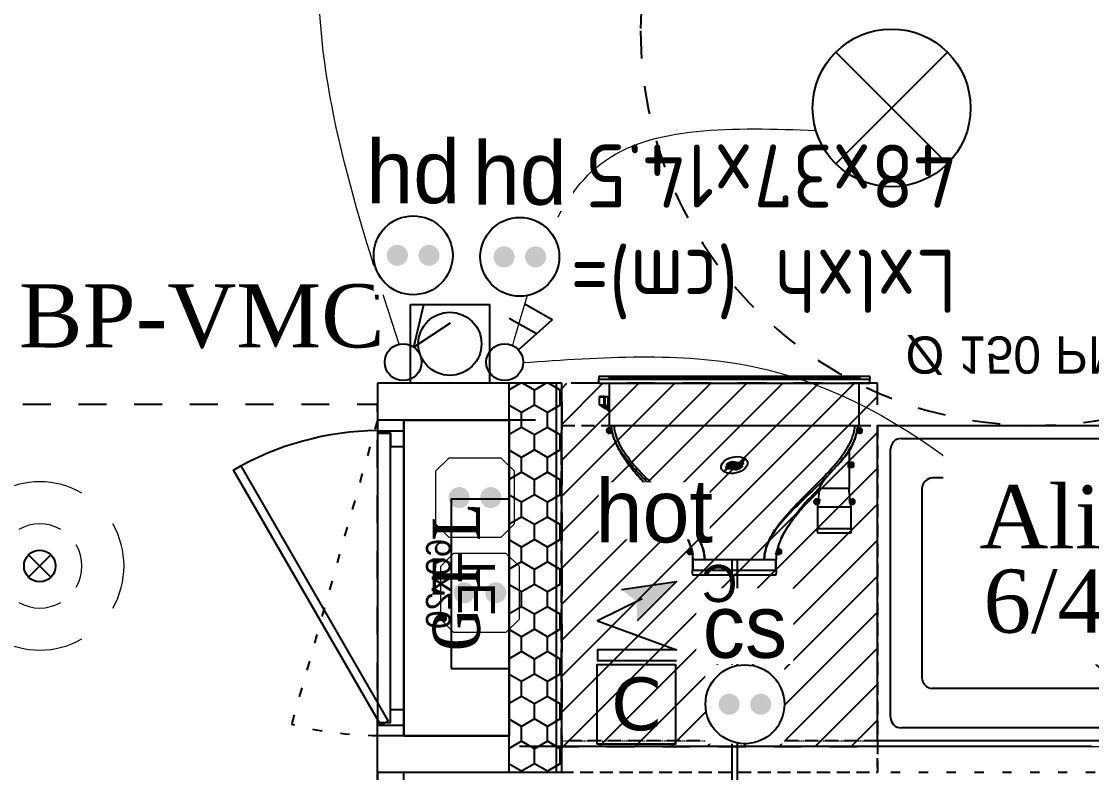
# Model space of a CAD drawing. Header units: centimetres. Extents: x 2191 to 12545, y -680 to 18662.
# Drawn here: x 10626.8 to 10830.1, y 4450.4 to 4593.2 of the extents above; entities that cross this region are included whole.
import ezdxf
from ezdxf.enums import TextEntityAlignment as Align

# ---------------------------------------------------------------- set-up
doc = ezdxf.new("R2010")
doc.units = ezdxf.units.CM
for name, pattern in [('Style de ligne -11', [0.347222, 0.20828, -0.138942]), ('Style de ligne -13', [0.147638, 0.098425, -0.049213]), ('Style de ligne -18', [0.164042, 0.054681, -0.109361]), ('Style de ligne -5', [0.20828, 0.069425, -0.138855]), ('VW-01', [0.41656, 0.20828, -0.20828])]:
    doc.linetypes.add(name, pattern=pattern)
for name, color, linetype in [('B Aménagement intérieur', 252, 'Continuous'), ('B faience', 252, 'Style de ligne -11'), ('B Faux plafonds', 252, 'Continuous'), ('B Faux plafonds_Hatch', 252, 'Continuous'), ('B GÈnÈral_Hatch', 252, 'Continuous'), ('B Général', 252, 'Continuous'), ('C ANNOTATIONS-PMR', 252, 'Style de ligne -5'), ('C ANNOTATIONS-prestations', 252, 'Continuous'), ('D SURFACES-shab', 252, 'Continuous'), ('F REMPLISSAGE-TE', 252, 'Continuous'), ('F REMPLISSAGE-TE_Hatch', 252, 'Continuous'), ('prlm-CHAUFF', 4, 'Continuous'), ('prlm-MOD-EL', 190, 'Continuous'), ('prlm-VMC', 93, 'Continuous')]:
    doc.layers.add(name, color=color, linetype=linetype)
doc.layers.add('prlm-ELEC-CFO', color=1, linetype='Continuous', lineweight=25)
doc.layers.add('prlm-ELEC-SSI', color=6, linetype='Continuous', lineweight=25)
doc.styles.add('Eurostile', font='Eurosti.TTF')
doc.styles.add('Eurostile (italic)', font='Eurostib.TTF')
doc.styles.add('prlm-elec-cfo', font='comic.ttf', dxfattribs={"height": 12})
doc.styles.add('prlm-mod', font='cambriaz.ttf', dxfattribs={"height": 18})
doc.styles.add('prlm-vmc', font='pala.ttf', dxfattribs={"height": 14})
doc.styles.get("Standard").update_dxf_attribs({"font": 'isocp.shx', "height": 15})
pattern_1 = [(90, (81.019, -107.5736), (-2.4602994, 4.2613636), [2.840909, -5.6818181]), (210, (81.019, -107.5736), (-2.4602994, -4.2613636), [2.840909, -5.6818181]), (150, (76.0983, -104.7327), (-4.92059883, 9e-09), [2.840909, -5.6818181])]

# ---------------------------------------------------------------- blocks, each defined once
blk = doc.blocks.new('B 70.Cuisson')
at = {"layer": 'B Général', "linetype": 'Style de ligne -13', "ltscale": 25.4, "flags": 128}
blk.add_lwpolyline([(-30, 30), (-30, 36), (30, 36), (30, 30)], dxfattribs=at)
blk.add_lwpolyline([(-30, 30), (30, 30), (30, -30), (-30, -30)], close=True, dxfattribs=at)
at = {"layer": 'B Général', "insert": (0, 0), "char_height": 7.06, "attachment_point": 5, "line_spacing_factor": 0.894142, "style": 'Eurostile'}
blk.add_mtext('C', dxfattribs=at)
blk = doc.blocks.new('B 70.Lave Vaisselle')
at = {"layer": 'B Général', "linetype": 'Style de ligne -13', "ltscale": 25.4, "flags": 128}
blk.add_lwpolyline([(-30, 30), (-30, 36), (30, 36), (30, 30)], dxfattribs=at)
blk.add_lwpolyline([(-30, 30), (30, 30), (30, -30), (-30, -30)], close=True, dxfattribs=at)
at = {"layer": 'B Général', "insert": (0, 0), "char_height": 7.059, "attachment_point": 5, "line_spacing_factor": 0.894142, "style": 'Eurostile'}
blk.add_mtext('LV', dxfattribs=at)
blk = doc.blocks.new('B 70.Evier 120x60')
at = {"layer": 'B Général', "linetype": 'Continuous'}
for p, q in [((-55.5, -2.5), (55.5, -2.5)), ((-57.5, -55.5), (-57.5, -4.5)), ((57.5, -4.5), (57.5, -55.5)), ((-52.12, -15), (-7.88, -15)), ((-52.5, -20), (-7.5, -20)), ((-52.5, -25), (-7.5, -25)), ((-52.5, -30), (-7.5, -30)), ((-52.5, -35), (-7.5, -35)), ((-52.5, -40), (-7.5, -40)), ((-52.12, -45), (-7.88, -45)), ((28.75, -45.8), (28.75, -45.8)), ((12.27, -52.47), (12.27, -52.47)), ((55.5, -57.5), (-55.5, -57.5))]:
    blk.add_line(p, q, dxfattribs=at)
at = {"layer": 'B Général', "linetype": 'Style de ligne -5', "ltscale": 25.4, "flags": 128}
blk.add_lwpolyline([(-60, 0), (-60, 6), (60, 6), (60, 0)], dxfattribs=at)
at = {"layer": 'B Général', "linetype": 'Continuous', "flags": 128}
blk.add_lwpolyline([(-60, 0), (60, 0), (60, -60), (-60, -60)], close=True, dxfattribs=at)
for points in [[(8.4, -12), (8.4, -48, 0.414212), (10.4, -50), (49.55, -50, 0.198914), (50.96, -49.41, 0.198914), (51.55, -48), (51.55, -12, 0.414214), (49.55, -10)], [(8.4, -12, -0.414212), (10.4, -10), (49.6, -10)]]:
    blk.add_lwpolyline(points, format="xyb", dxfattribs=at)
at = {"layer": 'B Général', "linetype": 'Continuous'}
for centre, start, end in [((-55.5, -4.5), 90, 180), ((55.5, -4.5), 0, 90), ((-55.5, -55.5), 180, 270), ((55.5, -55.5), 270, 0)]:
    blk.add_arc(centre, 2, start, end, dxfattribs=at)
blk.add_ellipse((15.9, -17), major_axis=(3.54, 0), ratio=1, dxfattribs=at)
at = {"layer": 'B Général'}
blk.add_blockref('B 70.Lave Vaisselle', (-30, -30), dxfattribs=at)
at = {"layer": 'C ANNOTATIONS-prestations', "insert": (-37.15, -3.37), "char_height": 4.706, "attachment_point": 1, "line_spacing_factor": 0.894142, "style": 'Eurostile (italic)'}
blk.add_mtext('Faïence ht: 60cm', dxfattribs=at)
blk = doc.blocks.new('B 70.Rond 150_PMR')
at = {"layer": 'B Général', "linetype": 'VW-01', "ltscale": 25.4}
blk.add_circle((0, 0), 75, dxfattribs=at)
at = {"layer": 'B Général', "insert": (-61.5, 0), "char_height": 7.059, "attachment_point": 5, "rotation": 90, "line_spacing_factor": 0.894142, "style": 'Eurostile (italic)'}
blk.add_mtext('Ø 150 PMR', dxfattribs=at)
blk = doc.blocks.new('B 70.PP 80')
at = {"layer": 'B Général', "flags": 128}
blk.add_lwpolyline([(-43, 2.5), (-43, 85.5), (-39, 85.5), (-39, 2.5)], close=True, dxfattribs=at)
at = {"layer": 'B Général', "linetype": 'Style de ligne -18', "ltscale": 25.4, "flags": 128}
blk.add_lwpolyline([(46, 2.5), (45.27, 13.33), (43.1, 23.98), (39.53, 34.26), (34.61, 44), (28.44, 53.03), (21.1, 61.19), (12.74, 68.35), (3.5, 74.38), (-6.47, 79.18), (-17, 82.67), (-27.91, 84.79), (-39, 85.5)], dxfattribs=at)
at = {"layer": 'B Général', "linetype": 'Continuous', "flags": 128}
for points in [[(-45, 2.5), (-43, 2.5), (-43, 0), (-40, 0), (-40, -2.5), (-45, -2.5)], [(48, 2.5), (46, 2.5), (46, 0), (43, 0), (43, -2.5), (48, -2.5), (48, -2.5), (48, -2.5), (48, 1.79), (48, 1.79)]]:
    blk.add_lwpolyline(points, close=True, dxfattribs=at)
at = {"layer": 'C ANNOTATIONS-prestations', "insert": (-37.5, 32.5), "char_height": 5.8825, "attachment_point": 1, "rotation": 90, "line_spacing_factor": 0.894142, "style": 'Eurostile'}
blk.add_mtext('PP 83 x 204', dxfattribs=at)
blk = doc.blocks.new('B 70.Groupe-5-1')
at = {"layer": 'B Général', "flags": 128}
for points in [[(-31.46, -5.77), (-31.46, -0.77), (-28.96, -0.77), (-28.96, -3.27), (-26.46, -3.27), (-26.46, -5.77)], [(26.04, -0.77), (26.04, -3.27), (-28.96, -3.27), (-28.96, -0.77)], [(28.54, -5.77), (28.54, -0.77), (26.04, -0.77), (26.04, -3.27), (23.54, -3.27), (23.54, -5.77)]]:
    blk.add_lwpolyline(points, close=True, dxfattribs=at)
blk = doc.blocks.new('B 70.TE')
at = {"layer": 'B Général', "linetype": 'Style de ligne -5', "ltscale": 25.4}
blk.add_line((-31.46, -0.77), (26.39, 15.56), dxfattribs=at)
at = {"layer": 'B Général', "flags": 128}
for points in [[(28.54, -5.77), (28.54, -25.77), (-31.46, -25.77), (-31.46, -5.77)], [(15.79, -14.77), (15.79, -25.77), (-16.46, -25.77), (-16.46, -14.77)]]:
    blk.add_lwpolyline(points, close=True, dxfattribs=at)
at = {"layer": 'B Général', "linetype": 'Style de ligne -5', "ltscale": 25.4}
blk.add_arc((-34.54, -0.77), 63.08, 359.9968, 14.9984, dxfattribs=at)
at = {"layer": 'B Général'}
blk.add_blockref('B 70.Groupe-5-1', (0, 0), dxfattribs=at)
at = {"layer": 'B Général', "insert": (-0.34, -16.07), "char_height": 7.059, "width": 32.25, "attachment_point": 2, "line_spacing_factor": 0.894142, "style": 'Eurostile'}
blk.add_mtext('TE ', dxfattribs=at)
at = {"layer": 'C ANNOTATIONS-prestations', "insert": (-0.34, -14.77), "char_height": 4.706, "width": 32.25, "attachment_point": 8, "line_spacing_factor": 0.894142, "style": 'Eurostile'}
blk.add_mtext('60x20', dxfattribs=at)
blk = doc.blocks.new('B 70.Groupe-17-1')
at = {"layer": 'B Faux plafonds_Hatch', "linetype": 'Continuous'}
h = blk.add_hatch(dxfattribs=at)
h.set_pattern_fill('F_P__SOFFITE', color=256, style=0, pattern_type=2)
h.set_pattern_definition([(45, (0, 0.2205), (-3.5277778, 3.3072917), [])])
h.paths.add_polyline_path([(10789.45, 4524.41), (10729.46, 4524.41), (10729.46, 4455.39), (10789.45, 4455.39)])
at = {"layer": 'B GÈnÈral_Hatch', "linetype": 'Continuous'}
h = blk.add_hatch(dxfattribs=at)
h.set_pattern_fill('PSE', color=256, angle=90, style=0, pattern_type=2)
h.set_pattern_definition(pattern_1)
h.paths.add_polyline_path([(10729.46, 4450.41), (10719.46, 4450.41), (10719.46, 4524.41), (10729.46, 4524.41)])
at = {"layer": 'F REMPLISSAGE-TE_Hatch', "linetype": 'Continuous'}
h = blk.add_hatch(dxfattribs=at)
h.set_pattern_fill('PSE', color=256, angle=90, style=0, pattern_type=2)
h.set_pattern_definition(pattern_1)
h.paths.add_polyline_path([(10719.46, 4450.41), (10728.46, 4450.41), (10728.46, 4524.41), (10719.46, 4524.41)])
h = blk.add_hatch(dxfattribs=at)
h.set_pattern_fill('PSE', color=256, angle=90, style=0, pattern_type=2)
h.set_pattern_definition(pattern_1)
h.paths.add_polyline_path([(10728.46, 4450.41), (10729.46, 4450.41), (10729.46, 4524.41), (10728.46, 4524.41)])
at = {"layer": 'B faience', "lineweight": 18}
blk.add_line((10729.45, 4456.41), (10998.04, 4456.41), dxfattribs=at)
at = {"layer": 'B Faux plafonds', "linetype": 'VW-01', "ltscale": 25.4, "flags": 128}
blk.add_lwpolyline([(10789.45, 4524.41), (10729.46, 4524.41), (10729.46, 4455.39), (10789.45, 4455.39)], close=True, dxfattribs=at)
at = {"layer": 'B Général', "linetype": 'Continuous'}
for p, q in [((10724.46, 4524.41), (10694.46, 4524.41)), ((10694.46, 4524.41), (10694.46, 4517.41)), ((10724.46, 4524.41), (10694.46, 4524.41)), ((10729.46, 4524.41), (10719.46, 4524.41)), ((10719.46, 4450.41), (10719.46, 4524.41)), ((10729.46, 4450.41), (10729.46, 4524.41)), ((10724.46, 4517.41), (10694.46, 4517.41)), ((10724.46, 4517.41), (10694.46, 4517.41)), ((10694.45, 4450.41), (10694.45, 4457.41)), ((10694.45, 4450.41), (10694.45, 4457.41)), ((10719.46, 4457.41), (10694.45, 4457.41)), ((10719.46, 4457.41), (10694.45, 4457.41)), ((10830.1, 4455.39), (10721.45, 4455.39)), ((10830.1, 4455.39), (10721.45, 4455.39)), ((10699.45, 4450.41), (10694.45, 4450.41)), ((10699.45, 4450.41), (10699.45, 4450.41)), ((10699.45, 4450.41), (10699.45, 4450.41)), ((10719.46, 4450.41), (10699.45, 4450.41)), ((10719.46, 4450.41), (10699.45, 4450.41)), ((10729.46, 4450.41), (10719.46, 4450.41))]:
    blk.add_line(p, q, dxfattribs=at)
at = {"layer": 'B Général', "linetype": 'VW-01', "ltscale": 25.4, "flags": 128}
blk.add_lwpolyline([(10574.45, 4300.4), (10694.45, 4300.4), (10694.45, 4520.4), (10574.45, 4520.4)], close=True, dxfattribs=at)
at = {"layer": 'D SURFACES-shab', "lineweight": 18, "flags": 128}
blk.add_lwpolyline([(10564.87, 4883.39), (10564.87, 4300.38), (10694.46, 4300.38), (10694.46, 4524.41), (10729.46, 4524.41), (10729.46, 4455.39), (10998.04, 4455.39), (10998.04, 4883.39)], close=True, dxfattribs=at)
at = {"layer": 'F REMPLISSAGE-TE', "linetype": 'Continuous'}
blk.add_line((10728.46, 4450.41), (10728.46, 4524.41), dxfattribs=at)
blk.add_line((10728.46, 4450.41), (10728.46, 4524.41), dxfattribs=at)
at = {"layer": 'B Général', "xscale": -1, "rotation": 90}
blk.add_blockref('B 70.TE', (10693.68, 4485.95), dxfattribs=at)
at = {"layer": 'B Général'}
for name, p, rotation in [('B 70.Cuisson', (10759.45, 4486.41), 180), ('B 70.Evier 120x60', (10849.45, 4456.41), 180), ('B 70.PP 80', (10696.95, 4402.41), 90)]:
    blk.add_blockref(name, p, dxfattribs=dict(at, rotation=rotation))
at = {"layer": 'C ANNOTATIONS-PMR', "ltscale": 25.4, "xscale": -1, "rotation": 270}
blk.add_blockref('B 70.Rond 150_PMR', (10819.45, 4591.41), dxfattribs=at)
blk = doc.blocks.new('xi.bp-vmc-cui')
at = {"layer": 'prlm-VMC', "color": 0, "linetype": 'ByBlock', "lineweight": -2, "flags": 128}
blk.add_lwpolyline([(-7.5, 7.5), (7.5, 7.5), (7.5, -7.5), (-7.5, -7.5)], close=True, dxfattribs=at)
at = {"layer": 'prlm-VMC', "color": 0, "linetype": 'ByBlock', "lineweight": -2}
blk.add_circle((0, 0), 6, dxfattribs=at)
blk = doc.blocks.new('xi.twintop')
at = {"layer": 'prlm-CHAUFF', "ltscale": 50}
for p, q in [((-8, 35.6), (8, 35.6)), ((-7.9, 36.5), (7.9, 36.5)), ((-7.9, 35.6), (-7.9, 33.5)), ((-7.9, 33.5), (-7.9, 35.6)), ((7.9, 35.6), (7.9, 33.5)), ((7.9, 33.5), (7.9, 35.6)), ((-5.67, 33.5), (-7.9, 33.5)), ((5.67, 33.5), (-5.67, 33.5)), ((7.9, 33.5), (5.67, 33.5)), ((-8.61, 31.95), (-8.61, 32.05)), ((-8.61, 32.05), (-8.51, 32.05)), ((-8.51, 31.95), (-8.61, 31.95)), ((-8.51, 32.16), (-8.41, 32.16)), ((-8.51, 32.05), (-8.51, 32.16)), ((-8.51, 31.84), (-8.51, 31.95)), ((-8.41, 31.84), (-8.51, 31.84)), ((-7.9, 32.5), (-8.46, 32.5)), ((-8.46, 31.5), (-8.16, 31.5)), ((-8.41, 32.16), (-8.41, 32.05)), ((-8.41, 32.05), (-8.3, 32.05)), ((-8.3, 31.95), (-8.41, 31.95)), ((-8.41, 31.95), (-8.41, 31.84)), ((-8.3, 32.05), (-8.3, 31.95)), ((-8.16, 31.5), (-7.95, 32.18)), ((-7.9, 32.5), (-7.95, 32.18)), ((7.95, 32.18), (7.9, 32.5)), ((7.9, 32.5), (8.46, 32.5)), ((8.16, 31.5), (7.95, 32.18)), ((8.46, 31.5), (8.16, 31.5)), ((8.3, 31.95), (8.3, 32.05)), ((8.3, 32.05), (8.41, 32.05)), ((8.41, 31.95), (8.3, 31.95)), ((8.41, 32.16), (8.51, 32.16)), ((8.41, 32.05), (8.41, 32.16)), ((8.41, 31.84), (8.41, 31.95)), ((8.51, 31.84), (8.41, 31.84)), ((8.51, 32.16), (8.51, 32.05)), ((8.51, 32.05), (8.61, 32.05)), ((8.61, 31.95), (8.51, 31.95)), ((8.51, 31.95), (8.51, 31.84)), ((8.61, 32.05), (8.61, 31.95)), ((-22.15, 28.5), (-15.85, 28.5)), ((-9.41, 28.48), (-9.41, 28.48)), ((9.12, 29.02), (9.09, 29.02)), ((9.41, 28.48), (9.38, 28.48)), ((-15.75, 27.6), (-22.25, 27.6)), ((-22.15, 27.6), (-22.15, 23.5)), ((-22.15, 27.6), (-22.15, 23.5)), ((-15.85, 27.6), (-15.85, 23.5)), ((-15.85, 27.6), (-15.85, 23.5)), ((-22.56, 22.55), (-22.45, 22.55)), ((-22.56, 22.45), (-22.56, 22.55)), ((-22.45, 22.45), (-22.56, 22.45)), ((-22.45, 22.66), (-22.35, 22.66)), ((-22.45, 22.55), (-22.45, 22.66)), ((-22.45, 22.34), (-22.45, 22.45)), ((-22.4, 23), (-21.97, 23)), ((-22.35, 22.66), (-22.35, 22.55)), ((-22.35, 22.55), (-22.24, 22.55)), ((-22.24, 22.45), (-22.35, 22.45)), ((-22.35, 22.45), (-22.35, 22.34)), ((-22.24, 22.55), (-22.24, 22.45)), ((-15.85, 23.5), (-22.15, 23.5)), ((-21.97, 23), (-21.85, 22.06)), ((-16.15, 22.06), (-16.03, 23)), ((-16.03, 23), (-15.6, 23)), ((-15.76, 22.45), (-15.76, 22.55)), ((-15.76, 22.55), (-15.65, 22.55)), ((-15.65, 22.45), (-15.76, 22.45)), ((-15.65, 22.66), (-15.55, 22.66)), ((-15.65, 22.55), (-15.65, 22.66)), ((-15.65, 22.34), (-15.65, 22.45)), ((-15.55, 22.66), (-15.55, 22.55)), ((-15.55, 22.55), (-15.44, 22.55)), ((-15.55, 22.45), (-15.55, 22.34)), ((-15.44, 22.45), (-15.55, 22.45)), ((-15.44, 22.55), (-15.44, 22.45)), ((-22.35, 22.34), (-22.45, 22.34)), ((-21.85, 22), (-22.4, 22)), ((-21.85, 22.06), (-21.85, 22)), ((-16.2, 19.84), (-14.13, 22)), ((-14.13, 22), (-16.2, 19.84)), ((-16.15, 22), (-16.15, 22.06)), ((-15.6, 22), (-16.15, 22)), ((-15.55, 22.34), (-15.65, 22.34)), ((14.83, 21), (13.83, 22)), ((13.83, 22), (15.44, 22)), ((15.44, 21), (14.83, 21)), ((15.28, 21.45), (15.28, 21.55)), ((15.28, 21.55), (15.39, 21.55)), ((15.39, 21.45), (15.28, 21.45)), ((15.39, 21.66), (15.49, 21.66)), ((15.39, 21.55), (15.39, 21.66)), ((15.39, 21.34), (15.39, 21.45)), ((15.49, 21.34), (15.39, 21.34)), ((15.49, 21.66), (15.49, 21.55)), ((15.49, 21.55), (15.6, 21.55)), ((15.49, 21.45), (15.49, 21.34)), ((15.6, 21.45), (15.49, 21.45)), ((15.6, 21.55), (15.6, 21.45)), ((-21.8, 20), (-16.2, 20)), ((-21.8, 16), (-21.8, 20)), ((-21.8, 16), (-21.8, 20)), ((-16.2, 19.84), (-16.2, 20)), ((-16.2, 19.84), (-16.2, 20)), ((-22.36, 15.45), (-22.36, 15.55)), ((-22.36, 15.55), (-22.25, 15.55)), ((-22.25, 15.45), (-22.36, 15.45)), ((-22.25, 15.66), (-22.15, 15.66)), ((-22.25, 15.55), (-22.25, 15.66)), ((-22.25, 15.34), (-22.25, 15.45)), ((-22.15, 15.34), (-22.25, 15.34)), ((-22.2, 16), (-21.65, 16)), ((-21.65, 15), (-22.2, 15)), ((-22.15, 15.66), (-22.15, 15.55)), ((-22.15, 15.55), (-22.04, 15.55)), ((-22.15, 15.45), (-22.15, 15.34)), ((-22.04, 15.45), (-22.15, 15.45)), ((-22.04, 15.55), (-22.04, 15.45)), ((-21.8, 12.88), (-21.8, 15)), ((-21.8, 12.88), (-21.8, 15)), ((-21.65, 16), (-21.65, 15)), ((-23.96, 8.95), (-23.96, 9.05)), ((-23.96, 9.05), (-23.85, 9.05)), ((-23.85, 8.95), (-23.96, 8.95)), ((-23.85, 9.16), (-23.75, 9.16)), ((-23.85, 9.05), (-23.85, 9.16)), ((-23.85, 8.84), (-23.85, 8.95)), ((-23.75, 8.84), (-23.85, 8.84)), ((-23.8, 9.5), (-23.19, 9.5)), ((-23.36, 8.5), (-23.8, 8.5)), ((-23.75, 9.16), (-23.75, 9.05)), ((-23.75, 9.05), (-23.64, 9.05)), ((-23.75, 8.95), (-23.75, 8.84)), ((-23.64, 8.95), (-23.75, 8.95)), ((-23.64, 9.05), (-23.64, 8.95)), ((-23.36, 8.42), (-23.36, 8.5)), ((23.19, 9.5), (23.8, 9.5)), ((23.36, 8.42), (23.36, 8.5)), ((23.8, 8.5), (23.36, 8.5)), ((23.64, 8.95), (23.64, 9.05)), ((23.64, 9.05), (23.75, 9.05)), ((23.75, 8.95), (23.64, 8.95)), ((23.75, 9.16), (23.85, 9.16)), ((23.75, 9.05), (23.75, 9.16)), ((23.75, 8.84), (23.75, 8.95)), ((23.85, 8.84), (23.75, 8.84)), ((23.85, 9.16), (23.85, 9.05)), ((23.85, 9.05), (23.96, 9.05)), ((23.85, 8.95), (23.85, 8.84)), ((23.96, 8.95), (23.85, 8.95)), ((23.96, 9.05), (23.96, 8.95)), ((23.7, 8), (-23.7, 8)), ((-23.7, 8), (-23.7, 0)), ((23.7, 8), (23.7, 0)), ((24.18, 4.47), (23.7, 4.81)), ((24.06, 4.42), (23.7, 4.66)), ((24.06, 2.6), (24.06, 4.42)), ((24.64, 4.04), (24.06, 4.42)), ((24.2, 4.46), (24.18, 4.47)), ((24.54, 4.24), (24.2, 4.46)), ((24.35, 4.85), (24.33, 4.89)), ((24.35, 4.36), (24.35, 4.85)), ((24.35, 4.85), (24.36, 4.85)), ((24.41, 4.79), (24.43, 4.83)), ((24.41, 4.79), (24.41, 4.32)), ((25.01, 4.43), (24.41, 4.79)), ((24.43, 4.83), (25.04, 4.47)), ((25.04, 4.47), (25.01, 4.43)), ((25.01, 4.25), (25.01, 4.43)), ((25.02, 4.42), (25.01, 4.43)), ((25.06, 4.46), (25.02, 4.42)), ((25.02, 4.42), (25.02, 4.25)), ((25.28, 4.25), (25.02, 4.42)), ((25.04, 4.47), (25.06, 4.46)), ((25.06, 4.46), (25.39, 4.24)), ((23.7, 2.6), (24.06, 2.6)), ((23.7, 2.57), (23.73, 2.6)), ((23.79, 2.6), (23.88, 2.51)), ((23.88, 2.51), (23.97, 2.6)), ((24.04, 2.6), (24.13, 2.51)), ((24.64, 2.6), (24.06, 2.6)), ((24.13, 2.51), (24.22, 2.6)), ((24.18, 2.56), (24.24, 2.51)), ((24.24, 2.51), (24.3, 2.58)), ((24.28, 2.6), (24.37, 2.51)), ((24.37, 2.51), (24.46, 2.6)), ((24.42, 2.57), (24.48, 2.51)), ((24.48, 2.51), (24.56, 2.58)), ((24.54, 2.6), (24.63, 2.51)), ((24.63, 2.51), (24.72, 2.6)), ((24.64, 4.04), (24.72, 4.01)), ((24.64, 2.6), (24.64, 4.04)), ((24.72, 2.65), (24.64, 2.6)), ((24.64, 2.6), (24.64, 2.6)), ((25.66, 2.6), (24.64, 2.6)), ((24.7, 2.58), (24.77, 2.51)), ((24.72, 4.01), (24.72, 2.65)), ((24.72, 2.65), (25.71, 2.65)), ((24.73, 2.6), (24.82, 2.51)), ((24.77, 2.51), (24.79, 2.53)), ((24.82, 2.51), (24.91, 2.6)), ((24.9, 2.59), (24.98, 2.51)), ((24.98, 2.51), (25.07, 2.6)), ((25.02, 2.54), (25.05, 2.51)), ((25.05, 2.51), (25.09, 2.55)), ((25.06, 2.58), (25.13, 2.51)), ((25.13, 2.51), (25.22, 2.6)), ((25.19, 2.57), (25.25, 2.51)), ((25.25, 2.51), (25.34, 2.6)), ((25.27, 2.53), (25.29, 2.51)), ((25.29, 2.51), (25.32, 2.54)), ((25.31, 2.56), (25.36, 2.51)), ((25.36, 2.51), (25.45, 2.6)), ((25.4, 2.55), (25.44, 2.51)), ((25.44, 2.51), (25.53, 2.6)), ((25.48, 2.54), (25.51, 2.51)), ((25.51, 2.51), (25.6, 2.6)), ((25.53, 2.53), (25.55, 2.51)), ((25.55, 2.51), (25.64, 2.6)), ((25.71, 2.65), (25.66, 2.6)), ((25.66, 2.6), (25.66, 2.6)), ((25.71, 2.65), (25.71, 4.01)), ((-25.75, 0), (-25.75, -0.73)), ((25.75, 0), (-25.75, 0)), ((25.75, 0), (25.75, -0.73)), ((-25.75, -0.81), (-25.75, -0.73)), ((-25.75, -0.73), (25.75, -0.73)), ((-25.75, -1.3), (-25.75, -0.81)), ((25.75, -0.81), (-25.75, -0.81)), ((-25.75, -1.3), (25.75, -1.3)), ((23.75, -0.99), (-23.75, -0.99)), ((-23.75, -1.06), (-23.75, -0.99)), ((-23.55, -0.99), (-23.75, -1.06)), ((-23.75, -1.06), (23.75, -1.06)), ((23.75, -1.11), (-23.75, -1.11)), ((-23.75, -1.16), (-23.75, -1.11)), ((-23.59, -1.11), (-23.75, -1.16)), ((-23.75, -1.16), (23.75, -1.16)), ((23.75, -1.2), (-23.75, -1.2)), ((-23.75, -1.23), (-23.75, -1.2)), ((-23.64, -1.2), (-23.75, -1.23)), ((-23.75, -1.23), (23.75, -1.23)), ((23.75, -1.26), (-23.75, -1.26)), ((-23.75, -1.28), (-23.75, -1.26)), ((-23.68, -1.26), (-23.75, -1.28)), ((-23.75, -1.28), (23.75, -1.28)), ((23.75, -1.29), (-23.75, -1.29)), ((-23.75, -1.3), (-23.75, -1.29)), ((-23.73, -1.29), (-23.75, -1.3)), ((-23.75, -1.3), (23.75, -1.3)), ((23.75, -1.06), (23.55, -0.99)), ((23.75, -1.16), (23.59, -1.11)), ((23.75, -1.23), (23.64, -1.2)), ((23.75, -1.28), (23.68, -1.26)), ((23.75, -1.3), (23.73, -1.29)), ((23.75, -0.99), (23.75, -1.06)), ((23.75, -1.11), (23.75, -1.16)), ((23.75, -1.2), (23.75, -1.23)), ((23.75, -1.26), (23.75, -1.28)), ((23.75, -1.29), (23.75, -1.3)), ((25.75, -0.73), (25.75, -0.81)), ((25.75, -1.3), (25.75, -0.81))]:
    blk.add_line(p, q, dxfattribs=at)
for centre, radius in [((-8.46, 32), 0.3), ((-8.46, 32), 0.25), ((8.46, 32), 0.3), ((8.46, 32), 0.25), ((-22.4, 22.5), 0.3), ((-22.4, 22.5), 0.25), ((-15.6, 22.5), 0.3), ((-15.6, 22.5), 0.25), ((15.44, 21.5), 0.3), ((15.44, 21.5), 0.25), ((-22.2, 15.5), 0.3), ((-22.2, 15.5), 0.25), ((-23.8, 9), 0.3), ((-23.8, 9), 0.25), ((23.8, 9), 0.3), ((23.8, 9), 0.25)]:
    blk.add_circle(centre, radius, dxfattribs=at)
for centre, radius, start, end in [((-6.01, 35.83), 2, 160.5755, 186.7441), ((-6.01, 35.83), 2, 160.5755, 186.7441), ((6.01, 35.83), 2, 353.2559, 19.4245), ((6.01, 35.83), 2, 353.2559, 19.4245), ((-15.67, 33.51), 7.77, 352.5456, 359.9423), ((-15.72, 33.51), 7.82, 352.5763, 359.9264), ((-15.07, 33.49), 7.17, 352.0923, 353.5448), ((-15.07, 33.49), 7.17, 353.9053, 0.1157), ((15.11, 33.49), 7.25, 179.9215, 187.8382), ((15.67, 33.51), 7.77, 180.0577, 187.4544), ((15.72, 33.51), 7.82, 180.0736, 187.4237), ((-19.51, 34.47), 11.74, 332.3321, 345.441), ((-19.16, 34.32), 11.35, 332.1374, 345.6929), ((-8.46, 32), 0.5, 90, 270), ((21.1, 34.98), 13.43, 192.9954, 216.0824), ((19.16, 34.32), 11.35, 194.4106, 207.8626), ((8.46, 32), 0.5, 270, 90), ((-20.26, 27.83), 2, 160.5755, 186.7441), ((-20.26, 27.83), 2, 160.5755, 186.7441), ((-17.74, 27.83), 2, 353.2559, 19.4245), ((-17.74, 27.83), 2, 353.2559, 19.4245), ((-43.13, 48.06), 39, 319.3887, 329.86), ((-43.13, 48.06), 39, 319.3887, 329.8601), ((-26.92, 38.17), 20.01, 331.0483, 332.7983), ((-26.92, 38.17), 20.01, 331.0482, 332.7982), ((26.92, 38.17), 20.01, 207.2018, 208.9518), ((43.13, 48.06), 39, 210.1399, 220.6113), ((43.13, 48.06), 39, 212.5506, 220.6113), ((-22.4, 22.5), 0.5, 90, 270), ((-15.6, 22.5), 0.5, 270, 90), ((-22.51, 30.1), 11.66, 315.9701, 320.4245), ((-22.76, 30.33), 11.99, 316.0326, 320.3619), ((22.51, 30.1), 11.66, 219.5755, 224.0299), ((22.76, 30.33), 11.99, 219.6381, 223.9674), ((15.44, 21.5), 0.5, 270, 90), ((-44.74, 40.05), 35.1, 315.7111, 319.5265), ((-22.2, 15.5), 0.5, 90, 270), ((-2.48, -0.77), 23.65, 136.4099, 144.7501), ((-23.8, 9), 0.5, 90, 270), ((-11.41, 6.64), 12.12, 163.7263, 166.3852), ((23.8, 9), 0.5, 270, 90), ((17.64, -7.23), 13.85, 61.9182, 64.0515), ((17.76, -6.88), 13.43, 62.115, 63.7632), ((18.29, -6.04), 12.5, 61.3177, 61.5903), ((24.75, 5.45), 0.703, 233.033, 242.9325), ((24.72, 5.11), 0.448, 214.6713, 225.4982), ((25.88, 4.92), 0.836, 234.1326, 239.2425), ((18.29, -6.04), 12.5, 53.7494, 55.0637)]:
    blk.add_arc(centre, radius, start, end, dxfattribs=at)
blk.add_ellipse((0, 15.55), major_axis=(2.49, 0.57), ratio=0.600775, dxfattribs=at)
for points, knots in [([(-5.67, 33.5), (-5.67, 33.33), (-5.68, 33.16), (-5.7, 32.82), (-5.72, 32.65), (-5.8, 32.15), (-5.87, 31.82), (-6.05, 31.16), (-6.16, 30.84), (-6.41, 30.21), (-6.55, 29.9), (-7, 29), (-7.34, 28.43), (-8.08, 27.34), (-8.47, 26.81), (-9.69, 25.27), (-10.57, 24.3), (-12.38, 22.39), (-13.32, 21.46), (-15.19, 19.6), (-16.12, 18.67), (-17.95, 16.77), (-18.84, 15.8), (-20.08, 14.27), (-20.47, 13.75), (-21.03, 12.94), (-21.21, 12.66), (-21.55, 12.09), (-21.72, 11.8), (-22.17, 10.91), (-22.43, 10.31), (-22.7, 9.36), (-22.77, 9.03), (-22.86, 8.47), (-22.88, 8.24), (-22.89, 8)], [0, 0, 0, 0, 0.015625, 0.015625, 0.03125, 0.03125, 0.0625, 0.0625, 0.09375, 0.09375, 0.125, 0.125, 0.1875, 0.1875, 0.25, 0.25, 0.375, 0.375, 0.5, 0.5, 0.625, 0.625, 0.75, 0.75, 0.8125, 0.8125, 0.84375, 0.84375, 0.875, 0.875, 0.9375, 0.9375, 0.96875, 0.96875, 0.9907189, 0.9907189, 0.9907189, 0.9907189]), ([(-18.04, 17.26), (-16.85, 18.51), (-15.59, 19.7), (-13.1, 22.1), (-11.85, 23.3), (-10.07, 25.17), (-9.49, 25.81), (-8.39, 27.13), (-7.87, 27.82), (-7.16, 28.91), (-6.93, 29.29), (-6.52, 30.07), (-6.33, 30.48), (-6.02, 31.31), (-5.89, 31.74), (-5.76, 32.39), (-5.73, 32.61), (-5.69, 32.95), (-5.69, 33.06), (-5.67, 33.28), (-5.67, 33.39), (-5.67, 33.5)], [0, 0, 0, 0, 0.25, 0.25, 0.5, 0.5, 0.625, 0.625, 0.75, 0.75, 0.8125, 0.8125, 0.875, 0.875, 0.9375, 0.9375, 0.96875, 0.96875, 0.984375, 0.984375, 1, 1, 1, 1]), ([(5.67, 33.5), (5.67, 33.33), (5.68, 33.16), (5.71, 32.81), (5.73, 32.64), (5.81, 32.14), (5.88, 31.8), (6.08, 31.14), (6.2, 30.82), (6.47, 30.19), (6.62, 29.88), (7.1, 28.98), (7.46, 28.42), (8.23, 27.34), (8.65, 26.82), (9.93, 25.3), (10.84, 24.34), (12.72, 22.46), (13.69, 21.54), (15.61, 19.69), (16.57, 18.77), (18.43, 16.87), (19.34, 15.9), (20.59, 14.36), (20.99, 13.83), (21.55, 13), (21.73, 12.72), (22.07, 12.15), (22.24, 11.85), (22.69, 10.95), (22.94, 10.33), (23.21, 9.37), (23.28, 9.05), (23.36, 8.48), (23.38, 8.24), (23.39, 8)], [0, 0, 0, 0, 0.015625, 0.015625, 0.03125, 0.03125, 0.0625, 0.0625, 0.09375, 0.09375, 0.125, 0.125, 0.1875, 0.1875, 0.25, 0.25, 0.375, 0.375, 0.5, 0.5, 0.625, 0.625, 0.75, 0.75, 0.8125, 0.8125, 0.84375, 0.84375, 0.875, 0.875, 0.9375, 0.9375, 0.96875, 0.96875, 0.9908046, 0.9908046, 0.9908046, 0.9908046]), ([(22.89, 8), (22.88, 8.24), (22.86, 8.47), (22.77, 9.03), (22.7, 9.36), (22.43, 10.31), (22.17, 10.91), (21.72, 11.8), (21.55, 12.09), (21.21, 12.66), (21.03, 12.94), (20.47, 13.75), (20.08, 14.27), (18.84, 15.8), (17.95, 16.77), (16.12, 18.67), (15.18, 19.6), (13.32, 21.46), (12.38, 22.39), (10.57, 24.3), (9.69, 25.27), (8.47, 26.81), (8.08, 27.34), (7.34, 28.43), (7, 29), (6.55, 29.9), (6.41, 30.21), (6.16, 30.84), (6.05, 31.16), (5.87, 31.82), (5.79, 32.15), (5.72, 32.65), (5.7, 32.82), (5.68, 33.16), (5.67, 33.33), (5.67, 33.5)], [0.0092808, 0.0092808, 0.0092808, 0.0092808, 0.03125, 0.03125, 0.0625, 0.0625, 0.125, 0.125, 0.15625, 0.15625, 0.1875, 0.1875, 0.25, 0.25, 0.375, 0.375, 0.5, 0.5, 0.625, 0.625, 0.75, 0.75, 0.8125, 0.8125, 0.875, 0.875, 0.90625, 0.90625, 0.9375, 0.9375, 0.96875, 0.96875, 0.984375, 0.984375, 1, 1, 1, 1]), ([(-8.9, 29.46), (-9.06, 29.12), (-9.43, 28.41), (-10.08, 27.35), (-10.83, 26.27), (-11.65, 25.18), (-12.54, 24.1), (-13.65, 22.81), (-14.86, 21.46), (-15.81, 20.43), (-16.2, 20)], [0.1568082, 0.1568082, 0.1568082, 0.1568082, 0.2305418, 0.3149874, 0.4025619, 0.4929385, 0.5856877, 0.6803551, 0.8317746, 0.9509578, 0.9509578, 0.9509578, 0.9509578]), ([(14.38, 22), (14.06, 22.36), (13.37, 23.14), (12.33, 24.35), (11.38, 25.54), (10.58, 26.62), (9.93, 27.59), (9.37, 28.52), (9.05, 29.15), (8.91, 29.44)], [0.5730592, 0.5730592, 0.5730592, 0.5730592, 0.626259, 0.6884084, 0.7489718, 0.7930827, 0.8358988, 0.8773199, 0.9123747, 0.9123747, 0.9123747, 0.9123747]), ([(23.19, 9.5), (23.12, 9.79), (23.04, 10.07), (22.86, 10.64), (22.75, 10.92), (22.41, 11.74), (22.14, 12.27), (21.56, 13.3), (21.24, 13.8), (20.57, 14.77), (20.21, 15.25), (19.11, 16.65), (18.33, 17.54), (16.73, 19.29), (15.91, 20.15), (15.09, 21)], [0, 0, 0, 0, 0.0625, 0.0625, 0.125, 0.125, 0.25, 0.25, 0.375, 0.375, 0.5, 0.5, 0.75, 0.75, 1, 1, 1, 1]), ([(21.4, 13.55), (21.3, 13.71), (20.98, 14.2), (20.41, 15.02), (19.67, 15.99), (18.88, 16.96), (17.95, 18.04), (16.9, 19.22), (15.98, 20.24), (15.44, 20.84), (15.29, 21)], [0.1694223, 0.1694223, 0.1694223, 0.1694223, 0.1906001, 0.2339285, 0.2787061, 0.3247019, 0.3716424, 0.4351709, 0.4991397, 0.523565, 0.523565, 0.523565, 0.523565]), ([(-18.04, 17.26), (-17.81, 17.52), (-17.58, 17.79), (-17.17, 18.3), (-16.98, 18.55), (-16.64, 19.03), (-16.49, 19.25), (-16.32, 19.53), (-16.28, 19.62), (-16.22, 19.76), (-16.2, 19.81), (-16.2, 19.84)], [0, 0, 0, 0, 0.25, 0.25, 0.5, 0.5, 0.75, 0.75, 0.875, 0.875, 1, 1, 1, 1]), ([(-1.63, 15.67), (-0.9, 16.39), (-0.53, 16.49), (-0.14, 16.44), (0.47, 16.38), (1.12, 15.98), (1.85, 16.55)], [0, 0, 0, 0, 0.389075, 0.389075, 0.389075, 1, 1, 1, 1]), ([(-23.39, 8), (-23.38, 8.28), (-23.35, 8.55), (-23.25, 9.19), (-23.16, 9.55), (-22.84, 10.61), (-22.54, 11.29), (-21.83, 12.6), (-21.42, 13.22), (-20.56, 14.41), (-20.09, 14.98), (-19.62, 15.54)], [0.0331631, 0.0331631, 0.0331631, 0.0331631, 0.125, 0.125, 0.25, 0.25, 0.5, 0.5, 0.75, 0.75, 1, 1, 1, 1]), ([(-1.94, 14.63), (-1.21, 15.35), (-0.84, 15.44), (-0.45, 15.4), (0.16, 15.33), (0.81, 14.93), (1.54, 15.51)], [0, 0, 0, 0, 0.389075, 0.389075, 0.389075, 1, 1, 1, 1]), ([(-23.19, 9.5), (-23.12, 9.8), (-23.04, 10.09), (-22.9, 10.53), (-22.84, 10.67), (-22.74, 10.96), (-22.68, 11.1), (-22.5, 11.53), (-22.37, 11.8), (-22.1, 12.35), (-21.95, 12.61), (-21.8, 12.88)], [0, 0, 0, 0, 0.25, 0.25, 0.375, 0.375, 0.5, 0.5, 0.75, 0.75, 1, 1, 1, 1]), ([(-21.8, 12.88), (-21.96, 12.6), (-22.11, 12.32), (-22.4, 11.74), (-22.54, 11.45), (-22.78, 10.85), (-22.89, 10.55), (-23.01, 10.17), (-23.03, 10.1), (-23.05, 10.03)], [0, 0, 0, 0, 0.25, 0.25, 0.5, 0.5, 0.75, 0.75, 0.8062429, 0.8062429, 0.8062429, 0.8062429]), ([(24.24, 4.96), (24.23, 4.96), (24.23, 4.96), (24.22, 4.97), (24.2, 4.97), (24.19, 4.97), (24.18, 4.98), (24.16, 4.98), (24.15, 4.98), (24.13, 4.99), (24.11, 4.99), (24.09, 4.99), (24.08, 4.99), (24.05, 4.99), (24.02, 4.99), (23.98, 4.99), (23.93, 4.98), (23.89, 4.98), (23.84, 4.97), (23.78, 4.96), (23.74, 4.95), (23.71, 4.95), (23.7, 4.94)], [0.1059402, 0.1059402, 0.1059402, 0.1059402, 0.1359504, 0.1694868, 0.202886, 0.2361704, 0.2693627, 0.3024859, 0.3355633, 0.3686184, 0.401675, 0.434757, 0.4678887, 0.5010941, 0.5629781, 0.6246926, 0.6863942, 0.7482374, 0.8103737, 0.8729511, 0.9361135, 0.9654522, 0.9654522, 0.9654522, 0.9654522]), ([(23.7, 4.91), (23.71, 4.91), (23.72, 4.91), (23.74, 4.92), (23.78, 4.92), (23.81, 4.93), (23.83, 4.93), (23.86, 4.94), (23.89, 4.94), (23.92, 4.95), (23.94, 4.95), (23.97, 4.95), (23.99, 4.96), (24.02, 4.96), (24.04, 4.96), (24.06, 4.96), (24.08, 4.96), (24.11, 4.96), (24.14, 4.96), (24.18, 4.96), (24.21, 4.95), (24.24, 4.95), (24.26, 4.94), (24.28, 4.93), (24.3, 4.92), (24.32, 4.91), (24.33, 4.9), (24.33, 4.89)], [0.053874, 0.053874, 0.053874, 0.053874, 0.0607104, 0.0907643, 0.1206402, 0.1503557, 0.1799287, 0.2093776, 0.238721, 0.2679778, 0.2971672, 0.3263086, 0.3554219, 0.3845269, 0.4136437, 0.4427926, 0.4719939, 0.5012681, 0.5562327, 0.6110034, 0.6657154, 0.7205017, 0.7754929, 0.8308166, 0.8865967, 0.9429527, 1, 1, 1, 1]), ([(24.35, 4.85), (24.35, 4.86), (24.35, 4.86), (24.34, 4.87), (24.33, 4.88), (24.32, 4.88), (24.31, 4.89), (24.3, 4.89), (24.29, 4.9), (24.28, 4.9), (24.26, 4.91), (24.25, 4.91), (24.23, 4.91), (24.22, 4.92), (24.2, 4.92), (24.18, 4.92), (24.17, 4.92), (24.15, 4.92), (24.12, 4.92), (24.09, 4.92), (24.05, 4.92), (24, 4.92), (23.95, 4.91), (23.9, 4.9), (23.85, 4.89), (23.79, 4.88), (23.74, 4.87), (23.71, 4.86), (23.7, 4.86)], [0, 0, 0, 0, 0.0300773, 0.0600539, 0.0899314, 0.1197114, 0.1493956, 0.1789856, 0.2084831, 0.2378898, 0.2672073, 0.2964374, 0.3255817, 0.3546421, 0.3836203, 0.4125181, 0.4413372, 0.4700795, 0.4987468, 0.5532579, 0.6080368, 0.6630958, 0.7184471, 0.7741027, 0.8300742, 0.8863734, 0.9430116, 0.9677174, 0.9677174, 0.9677174, 0.9677174]), ([(24.65, 4.2), (24.65, 4.2), (24.64, 4.2), (24.64, 4.2), (24.63, 4.2), (24.63, 4.2), (24.62, 4.2), (24.61, 4.21), (24.6, 4.21), (24.59, 4.21), (24.58, 4.22), (24.55, 4.23), (24.54, 4.24), (24.54, 4.24)], [0, 0, 0, 0, 0.061789, 0.122374, 0.182441, 0.242697, 0.303842, 0.366548, 0.43144, 0.49908, 0.668346, 0.832646, 1, 1, 1, 1]), ([(25.45, 4.21), (25.44, 4.21), (25.44, 4.22), (25.43, 4.22), (25.41, 4.23), (25.4, 4.23), (25.39, 4.24), (25.37, 4.24), (25.36, 4.25), (25.34, 4.25), (25.32, 4.25), (25.3, 4.26), (25.29, 4.26), (25.27, 4.26), (25.24, 4.26), (25.22, 4.26), (25.2, 4.26), (25.17, 4.26), (25.13, 4.26), (25.08, 4.26), (25.03, 4.26), (24.97, 4.25), (24.91, 4.24), (24.85, 4.24), (24.79, 4.23), (24.72, 4.21), (24.67, 4.21), (24.65, 4.2)], [0.0304712, 0.0304712, 0.0304712, 0.0304712, 0.0599457, 0.0897682, 0.1195016, 0.1491541, 0.1787343, 0.2082505, 0.2377114, 0.2671256, 0.2965018, 0.3258487, 0.355175, 0.3844897, 0.4138015, 0.4431194, 0.4724522, 0.5018089, 0.5568669, 0.611863, 0.6668562, 0.7219052, 0.7770682, 0.8324028, 0.8879658, 0.9438132, 1, 1, 1, 1]), ([(25.71, 4.01), (25.69, 4.04), (25.65, 4.06), (25.55, 4.09), (25.48, 4.1), (25.35, 4.1), (25.31, 4.1), (25.21, 4.09), (25.16, 4.09), (24.98, 4.06), (24.86, 4.04), (24.72, 4.01)], [0, 0, 0, 0, 0.25, 0.25, 0.5, 0.5, 0.625, 0.625, 0.75, 0.75, 1, 1, 1, 1])]:
    blk.add_open_spline(points, degree=3, knots=knots, dxfattribs=at)
for points in [[(-22.15, 23.5), (-22.15, 23.33), (-22.14, 23.17), (-22.13, 23)], [(-22.15, 23.5), (-22.15, 23.33), (-22.14, 23.17), (-22.13, 23)], [(-15.85, 23.5), (-15.85, 23.33), (-15.86, 23.17), (-15.87, 23)], [(-15.85, 23.5), (-15.85, 23.33), (-15.86, 23.17), (-15.87, 23)], [(-22.01, 22), (-21.91, 21.33), (-21.8, 20.67), (-21.8, 20)], [(-22.01, 22), (-21.91, 21.33), (-21.8, 20.67), (-21.8, 20)], [(-15.99, 22), (-16.09, 21.33), (-16.2, 20.67), (-16.2, 20)], [(-15.99, 22), (-16.09, 21.33), (-16.2, 20.67), (-16.2, 20)], [(1.85, 16.55), (1.03, 15.62), (0.38, 16.02), (-0.23, 16.09)], [(-0.55, 15.04), (-0.94, 15.09), (-1.32, 14.99), (-1.94, 14.63)], [(-1.78, 15.16), (-1.06, 15.88), (-0.68, 15.97), (-0.29, 15.93)], [(-0.39, 15.58), (-0.78, 15.62), (-1.16, 15.52), (-1.78, 15.16)], [(-0.23, 16.09), (-0.63, 16.13), (-1.01, 16.03), (-1.63, 15.67)], [(1.54, 15.51), (0.72, 14.57), (0.07, 14.98), (-0.55, 15.04)], [(1.7, 16.04), (0.88, 15.1), (0.23, 15.51), (-0.39, 15.58)], [(-0.29, 15.93), (0.32, 15.87), (0.96, 15.47), (1.7, 16.04)], [(-23.19, 9.5), (-23.26, 9.17), (-23.32, 8.84), (-23.36, 8.5)], [(23.36, 8.5), (23.32, 8.84), (23.26, 9.17), (23.19, 9.5)]]:
    blk.add_open_spline(points, degree=3, dxfattribs=at)
at = {"layer": 'prlm-CHAUFF', "ltscale": 50, "insert": (-42.19, -13.41), "char_height": 12, "width": 139.7925, "attachment_point": 1}
blk.add_mtext('Lxlxh (cm)= 48x37x14.5', dxfattribs=at)
blk = doc.blocks.new('xi.gtl')
at = {"layer": 'prlm-MOD-EL', "color": 0}
for points in [[(2.8, 22.99), (2.02, 24.35), (50.51, 52.34), (51.28, 50.98)], [(0, 25), (2.02, 25), (2.02, 20), (0, 20)], [(60, 25), (57.98, 25), (57.98, 20), (60, 20)], [(0, 20), (60, 20), (60, 0), (0, 0)]]:
    blk.add_lwpolyline(points, close=True, dxfattribs=at)
blk.add_arc((2.02, 24.35), 55.99, 0.6678, 30, dxfattribs=at)
at = {"layer": 'prlm-MOD-EL', "color": 0, "style": 'prlm-mod', "flags": 8}
blk.add_attdef('GTL', text='', height=9, dxfattribs=at).set_placement((30, 10), align=Align.MIDDLE_CENTER)
blk = doc.blocks.new('xi.FUM')
at = {"color": 0}
blk.add_wipeout([(-10.61, -10.61), (-15, 0), (-10.61, 10.61), (0, 15), (10.61, 10.61), (15, 0), (10.61, -10.61), (0, -15)], dxfattribs=at).dxf.layer = 'prlm-ELEC-SSI'
at = {"layer": 'prlm-ELEC-SSI', "color": 0}
for points in [[(-2.12, 2.12), (2.12, -2.12)], [(2.12, 2.12), (-2.12, -2.12)]]:
    blk.add_lwpolyline(points, dxfattribs=at)
blk.add_circle((0, 0), 3, dxfattribs=at)
at = {"layer": 'prlm-ELEC-SSI', "color": 0, "lineweight": 13}
for radius, start, end in [(16, 60, 120), (16, 150, 210), (8, 60, 120), (16, 330, 30), (8, 150, 210), (8, 330, 30), (8, 240, 300), (16, 240, 300)]:
    blk.add_arc((0, 0), radius, start, end, dxfattribs=at)
blk = doc.blocks.new('xi.PCGTL')
at = {"layer": 'prlm-ELEC-CFO', "color": 0, "lineweight": 0}
blk.add_lwpolyline([(-7.5, -5), (-5, -7.5), (5, -7.5), (7.5, -5), (7.5, 5), (5, 7.5), (-5, 7.5), (-7.5, 5)], close=True, dxfattribs=at)
at = {"layer": 'prlm-ELEC-CFO', "color": 0, "linetype": 'ByBlock', "lineweight": 5, "const_width": 2}
for points in [[(-4, 0, 1), (-2, 0, 1)], [(2, 0, 1), (4, 0, 1)]]:
    blk.add_lwpolyline(points, format="xyb", close=True, dxfattribs=at)
blk = doc.blocks.new('xi.PTCE')
at = {"layer": 'prlm-ELEC-CFO', "color": 0}
for points in [[(-10.61, 10.61), (10.61, -10.61)], [(10.61, 10.61), (-10.61, -10.61)]]:
    blk.add_lwpolyline(points, dxfattribs=at)
at = {"layer": 'prlm-ELEC-CFO', "color": 0, "linetype": 'ByBlock'}
blk.add_circle((0, 0), 15, dxfattribs=at)
blk = doc.blocks.new('xi.VV')
at = {"layer": 'prlm-ELEC-CFO', "color": 0}
blk.add_lwpolyline([(6.95, 3.42), (0.01, -1.13), (1.91, 6.95)], dxfattribs=at)
blk.add_circle((-2, -4), 3.5, dxfattribs=at)
blk = doc.blocks.new('xi.DA')
at = {"layer": 'prlm-ELEC-CFO', "color": 0}
for points in [[(0.61, -1.67), (7.04, 4.05), (1.81, 7.01)], [(4.05, 1.39), (-1.17, 4.34)]]:
    blk.add_lwpolyline(points, dxfattribs=at)
blk.add_circle((-2, -4), 3.5, dxfattribs=at)
blk = doc.blocks.new('xi.PCHD')
at = {"color": 0, "lineweight": 5}
blk.add_wipeout([(-7.5, -7.5), (7.5, -7.5), (7.5, 7.5), (-7.5, 7.5)], dxfattribs=at).dxf.layer = 'prlm-ELEC-CFO'
at = {"layer": 'prlm-ELEC-CFO', "color": 0, "linetype": 'ByBlock', "lineweight": 5, "const_width": 2}
for points in [[(-4, 0, 1), (-2, 0, 1)], [(2, 0, 1), (4, 0, 1)]]:
    blk.add_lwpolyline(points, format="xyb", close=True, dxfattribs=at)
at = {"layer": 'prlm-ELEC-CFO', "color": 0, "linetype": 'ByBlock', "lineweight": -2}
blk.add_circle((0, 0), 7.5, dxfattribs=at)
blk = doc.blocks.new('xi.SF32')
at = {"layer": 'prlm-ELEC-CFO', "color": 0, "flags": 128}
blk.add_lwpolyline([(-7.5, -7.5), (7.5, -7.5), (7.5, 7.5), (-7.5, 7.5)], close=True, dxfattribs=at)
at = {"layer": 'prlm-ELEC-CFO', "color": 0, "linetype": 'ByBlock', "insert": (0, 0), "char_height": 10, "width": 11.36, "attachment_point": 5}
blk.add_mtext('{\\fVerdana|b0|i0|c0|p34;C}', dxfattribs=at)
blk = doc.blocks.new('xi.PCS')
at = {"color": 0, "lineweight": 5}
blk.add_wipeout([(-7.5, -7.5), (7.5, -7.5), (7.5, 7.5), (-7.5, 7.5)], dxfattribs=at).dxf.layer = 'prlm-ELEC-CFO'
at = {"layer": 'prlm-ELEC-CFO', "color": 0, "linetype": 'ByBlock', "lineweight": 5, "const_width": 2}
for points in [[(-4, 0, 1), (-2, 0, 1)], [(2, 0, 1), (4, 0, 1)]]:
    blk.add_lwpolyline(points, format="xyb", close=True, dxfattribs=at)
at = {"layer": 'prlm-ELEC-CFO', "color": 0, "linetype": 'ByBlock', "lineweight": -2}
blk.add_circle((0, 0), 7.5, dxfattribs=at)
blk = doc.blocks.new('xi.hot')
at = {"layer": 'prlm-ELEC-CFO', "lineweight": 5}
blk.add_hatch(color=0, dxfattribs=at).paths.add_polyline_path([(-3, 6), (-0.1, 3.7), (0, 0), (7.5, 7.5)])
at = {"layer": 'prlm-ELEC-CFO', "color": 0}
for points in [[(-3, 6), (7.5, 7.5), (0, 0)], [(0.95, 4.23), (-7.5, 0), (7.5, -5.5), (-7.5, -5.5), (-7.5, -7.5), (7.5, -7.5)]]:
    blk.add_lwpolyline(points, dxfattribs=at)

msp = doc.modelspace()

# ---------------------------------------------------------------- linework, layer by layer
at = {"layer": 'prlm-CHAUFF', "ltscale": 50}
for p, q in [((10761.77, 4490.91), (10761.77, 4316.03)), ((10762.77, 4490.91), (10762.77, 4317.03))]:
    msp.add_line(p, q, dxfattribs=at)
at = {"layer": 'prlm-ELEC-CFO', "lineweight": 13}
for points in [[(10698.59, 4531.82), (10683.36, 4599.9), (10778.01, 4749.91)], [(10720.16, 4531.56), (10736.83, 4566.08), (10777.75, 4572.48)], [(10722.13, 4528.35), (10765.77, 4527.62), (10844.83, 4470.93)]]:
    msp.add_spline(points, degree=3, dxfattribs=at)

# ---------------------------------------------------------------- block references
at = {"layer": 'B Aménagement intérieur'}
msp.add_blockref('B 70.Groupe-17-1', (0, 0), dxfattribs=at)
at = {"layer": 'prlm-CHAUFF', "rotation": 180}
msp.add_blockref('xi.twintop', (10762.27, 4524.41), dxfattribs=at)
at = {"layer": 'prlm-ELEC-CFO'}
for name, p in [('xi.PTCE', (10792.13, 4576.75)), ('xi.VV', (10701.35, 4532.41)), ('xi.DA', (10720.63, 4532.41)), ('xi.PCGTL', (10712.99, 4502.68)), ('xi.PCGTL', (10713.92, 4484.58)), ('xi.hot', (10743.79, 4479.23)), ('xi.SF32', (10743.63, 4463.39))]:
    msp.add_blockref(name, p, dxfattribs=at)
at = {"layer": 'prlm-MOD-EL', "rotation": 90}
msp.add_blockref('xi.gtl', (10719.46, 4457.41), dxfattribs=at).add_auto_attribs({'GTL': 'G T L'})
at = {"layer": 'prlm-VMC'}
msp.add_blockref('xi.bp-vmc-cui', (10708.22, 4531.91), dxfattribs=at)

# ---------------------------------------------------------------- texts
at = {"layer": 'prlm-VMC', "insert": (10626.35, 4543.24), "char_height": 12, "attachment_point": 1, "style": 'prlm-vmc'}
msp.add_mtext_dynamic_manual_height_columns('BP-VMC', width=101.1298, gutter_width=50, heights=[0], dxfattribs=at)

# ---------------------------------------------------------------- next in the draw order: block references
at = {"layer": 'prlm-ELEC-CFO'}
for name, p in [('xi.PCHD', (10701.25, 4548.73)), ('xi.PCHD', (10721.5, 4548.44)), ('xi.PCS', (10764.27, 4463.39))]:
    msp.add_blockref(name, p, dxfattribs=at)
at = {"layer": 'prlm-ELEC-SSI'}
msp.add_blockref('xi.FUM', (10630.31, 4489.68), dxfattribs=at)

# ---------------------------------------------------------------- next in the draw order: texts
at = {"layer": 'prlm-ELEC-CFO', "lineweight": 20, "char_height": 12, "line_spacing_factor": 0.8, "style": 'prlm-elec-cfo', "bg_fill": 3, "bg_fill_color": 256, "bg_fill_transparency": 0}
for s, insert, attachment_point, box_fill_scale in [('hd', (10701.25, 4564.56), 5, 1.1), ('hot', (10747.04, 4506.16), 2, 0.95)]:
    msp.add_mtext(s, dxfattribs=dict(at, insert=insert, attachment_point=attachment_point, box_fill_scale=box_fill_scale))
at = {"layer": 'prlm-VMC', "ltscale": 25, "insert": (10837.26, 4490.92), "char_height": 12, "width": 58.6147, "attachment_point": 5, "line_spacing_factor": 0.8, "style": 'prlm-vmc', "bg_fill": 2}
msp.add_mtext('Alizé H 6/40/90', dxfattribs=at)

# ---------------------------------------------------------------- next in the draw order: texts
at = {"layer": 'prlm-ELEC-CFO', "lineweight": 20, "char_height": 12, "attachment_point": 5, "line_spacing_factor": 0.8, "style": 'prlm-elec-cfo', "bg_fill": 3, "box_fill_scale": 1.1, "bg_fill_color": 256, "bg_fill_transparency": 0}
for s, insert in [('hd', (10721.5, 4564.27)), ('cs', (10764.27, 4478.14))]:
    msp.add_mtext(s, dxfattribs=dict(at, insert=insert))

doc.saveas('drawing.dxf')
